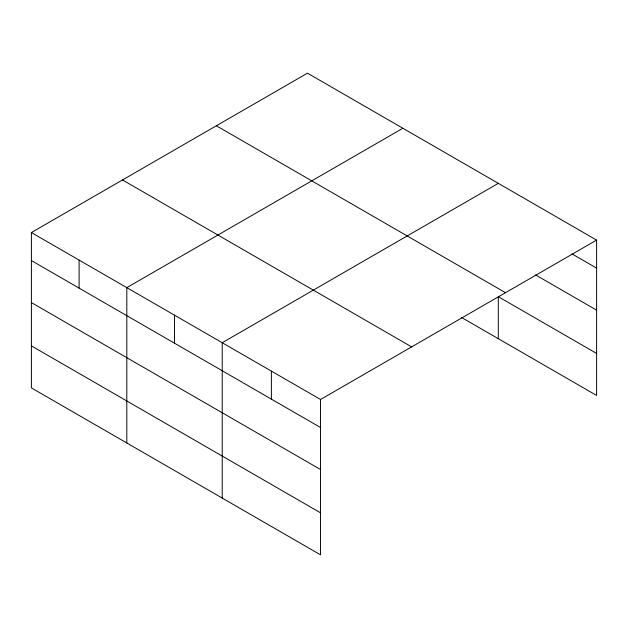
<?xml version="1.0" encoding="UTF-8"?>
<svg xmlns="http://www.w3.org/2000/svg" width="628" height="628" viewBox="0 0 628 628"><rect width="100%" height="100%" fill="white"/><g stroke="black" fill="none" stroke-linecap="round" stroke-linejoin="round"><path stroke-width="0.94" d="M461.47 317.43L596.6 395.444L596.6 240.1L307.469 73.17L31.4 232.556L31.4 387.9L320.531 554.83L320.531 399.486L31.4 232.556M402.878 128.253L126.817 287.64L126.817 442.991M498.294 183.345L222.226 342.723L222.226 498.075M320.531 399.486L596.6 240.1M572.022 253.94L596.6 268.125M535.582 274.915L596.6 310.146M216.362 125.765L505.501 292.695M596.6 353.431L498.294 296.675L498.294 338.688M122.499 179.953L411.638 346.884M31.4 260.581L320.531 427.511M31.4 302.602L320.531 469.524M31.4 345.887L320.531 512.817M271.382 371.109L271.382 399.133M174.521 315.185L174.521 343.21M79.104 260.094L79.104 288.126"/></g></svg>
